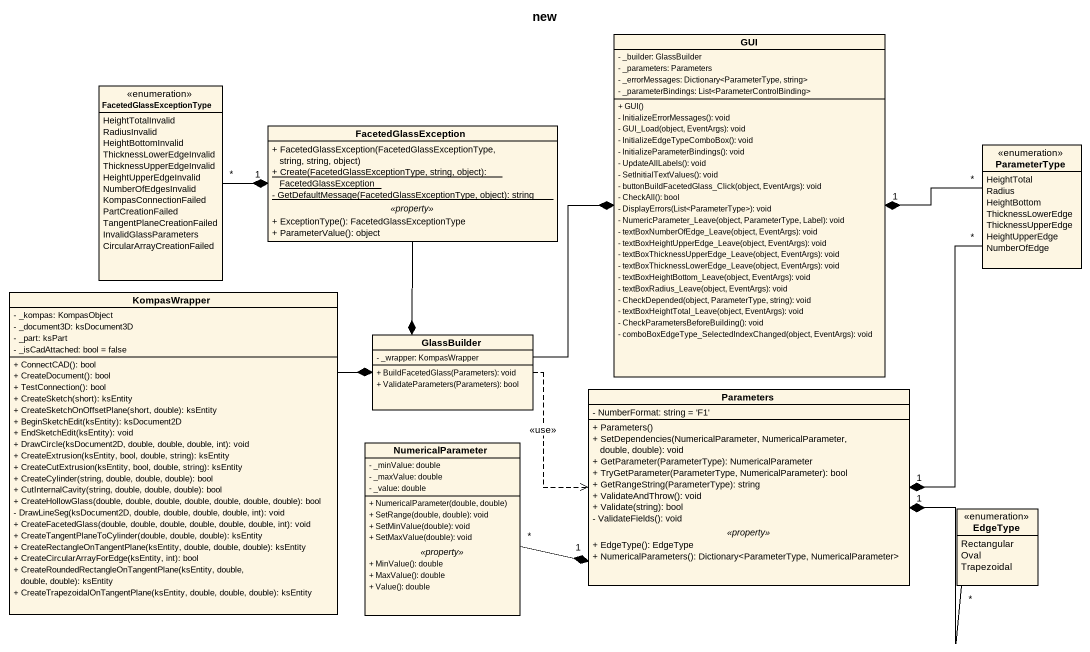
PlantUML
@startuml
title new
hide circle
hide empty members
skinparam classAttributeIconSize 0
class GUI {
  - _builder: GlassBuilder
  - _parameters: Parameters
  - _errorMessages: Dictionary<ParameterType, string>
  - _parameterBindings: List<ParameterControlBinding>
  + GUI()
  - InitializeErrorMessages(): void
  - GUI_Load(object, EventArgs): void
  - InitializeEdgeTypeComboBox(): void
  - InitializeParameterBindings(): void
  - UpdateAllLabels(): void
  - SetInitialTextValues(): void
  - buttonBuildFacetedGlass_Click(object, EventArgs): void
  - CheckAll(): bool
  - DisplayErrors(List<ParameterType>): void
  - NumericParameter_Leave(object, ParameterType, Label): void
  - textBoxNumberOfEdge_Leave(object, EventArgs): void
  - textBoxHeightUpperEdge_Leave(object, EventArgs): void
  - textBoxThicknessUpperEdge_Leave(object, EventArgs): void
  - textBoxThicknessLowerEdge_Leave(object, EventArgs): void
  - textBoxHeightBottom_Leave(object, EventArgs): void
  - textBoxRadius_Leave(object, EventArgs): void
  - CheckDepended(object, ParameterType, string): void
  - textBoxHeightTotal_Leave(object, EventArgs): void
  - CheckParametersBeforeBuilding(): void
  - comboBoxEdgeType_SelectedIndexChanged(object, EventArgs): void
}
enum FacetedGlassExceptionType {
  HeightTotalInvalid
  RadiusInvalid
  HeightBottomInvalid
  ThicknessLowerEdgeInvalid
  ThicknessUpperEdgeInvalid
  HeightUpperEdgeInvalid
  NumberOfEdgesInvalid
  KompasConnectionFailed
  PartCreationFailed
  TangentPlaneCreationFailed
  InvalidGlassParameters
  CircularArrayCreationFailed
}
class FacetedGlassException {
  + FacetedGlassException(FacetedGlassExceptionType, string, string, object)
  {static} + Create(FacetedGlassExceptionType, string, object): FacetedGlassException
  {static} - GetDefaultMessage(FacetedGlassExceptionType, object): string
  .. <<property>> ..
  + ExceptionType(): FacetedGlassExceptionType
  + ParameterValue(): object
}
enum ParameterType {
  HeightTotal
  Radius
  HeightBottom
  ThicknessLowerEdge
  ThicknessUpperEdge
  HeightUpperEdge
  NumberOfEdge
}
class KompasWrapper {
  - _kompas: KompasObject
  - _document3D: ksDocument3D
  - _part: ksPart
  - _isCadAttached: bool = false
  + ConnectCAD(): bool
  + CreateDocument(): bool
  + TestConnection(): bool
  + CreateSketch(short): ksEntity
  + CreateSketchOnOffsetPlane(short, double): ksEntity
  + BeginSketchEdit(ksEntity): ksDocument2D
  + EndSketchEdit(ksEntity): void
  + DrawCircle(ksDocument2D, double, double, double, int): void
  + CreateExtrusion(ksEntity, bool, double, string): ksEntity
  + CreateCutExtrusion(ksEntity, bool, double, string): ksEntity
  + CreateCylinder(string, double, double, double): bool
  + CutInternalCavity(string, double, double, double): bool
  + CreateHollowGlass(double, double, double, double, double, double, double): bool
  - DrawLineSeg(ksDocument2D, double, double, double, double, int): void
  + CreateFacetedGlass(double, double, double, double, double, double, int): void
  + CreateTangentPlaneToCylinder(double, double, double): ksEntity
  + CreateRectangleOnTangentPlane(ksEntity, double, double, double): ksEntity
  + CreateCircularArrayForEdge(ksEntity, int): bool
  + CreateRoundedRectangleOnTangentPlane(ksEntity, double, double, double): ksEntity
  + CreateTrapezoidalOnTangentPlane(ksEntity, double, double, double): ksEntity
}
class GlassBuilder {
  - _wrapper: KompasWrapper
  + BuildFacetedGlass(Parameters): void
  + ValidateParameters(Parameters): bool
}
class Parameters {
  - NumberFormat: string = 'F1'
  --
  + Parameters()
  + SetDependencies(NumericalParameter, NumericalParameter, double, double): void
  + GetParameter(ParameterType): NumericalParameter
  + TryGetParameter(ParameterType, NumericalParameter): bool
  + GetRangeString(ParameterType): string
  + ValidateAndThrow(): void
  + Validate(string): bool
  - ValidateFields(): void
  .. <<property>> ..
  + EdgeType(): EdgeType
  + NumericalParameters(): Dictionary<ParameterType, NumericalParameter>
}
class NumericalParameter {
  - _minValue: double
  - _maxValue: double
  - _value: double
  --
  + NumericalParameter(double, double)
  + SetRange(double, double): void
  + SetMinValue(double): void
  + SetMaxValue(double): void
  .. <<property>> ..
  + MinValue(): double
  + MaxValue(): double
  + Value(): double
}
enum EdgeType {
  Rectangular
  Oval
  Trapezoidal
}
FacetedGlassExceptionType "*" -right-* "1" FacetedGlassException
FacetedGlassException --* GlassBuilder
ParameterType "*" -left-* "1" GUI
ParameterType "*" --* "1" Parameters
KompasWrapper -right-* GlassBuilder
GlassBuilder -right-* GUI
GlassBuilder .right.> Parameters : <<use>>
NumericalParameter "*" -right-* "1" Parameters
EdgeType "*" -left-* "1" Parameters
@enduml
